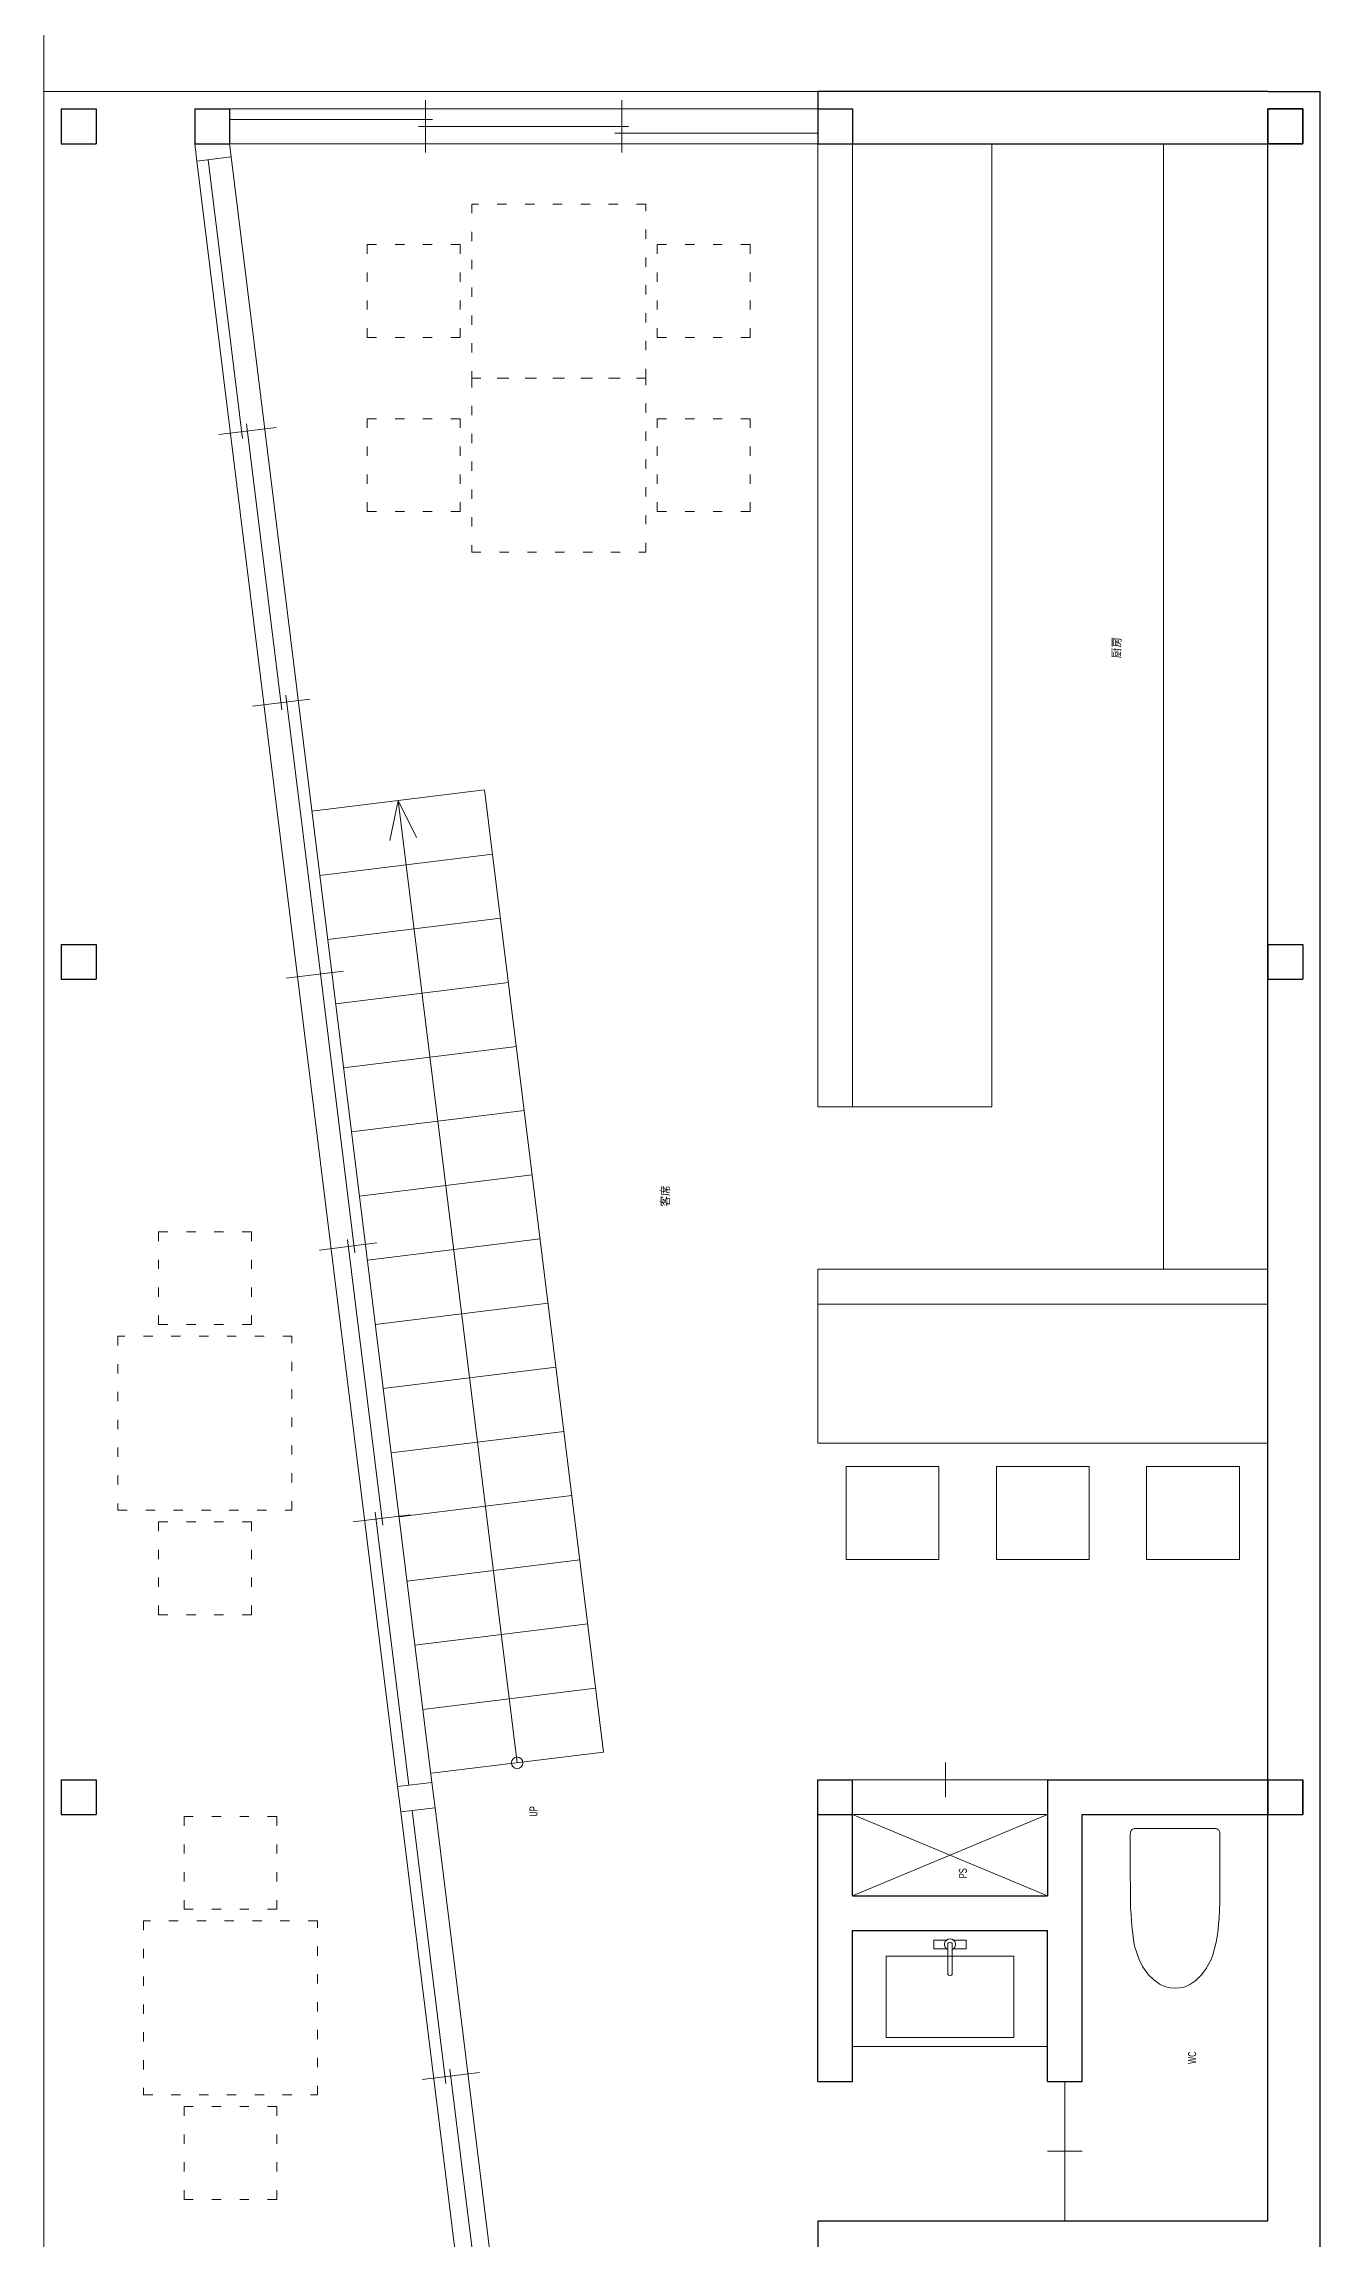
# Model space of a CAD drawing. Header units: millimetres. Extents: x -1049904 to -1048779, y -742436 to -740458.
# Drawn here: x -1049247.4 to -1049192.4, y -741521.8 to -741427.3 of the extents above; entities that cross this region are included whole.
import ezdxf

# ---------------------------------------------------------------- set-up
doc = ezdxf.new("R2010")
doc.units = ezdxf.units.MM
doc.linetypes.add('DOT', pattern=[1.6, 0.4, -0.8, 0.4])
for name, color, linetype, lineweight in [('013', 7, 'Continuous', 0), ('026', 7, 'Continuous', 0), ('みえがかり線', 3, 'Continuous', 15), ('割付線', 4, 'Continuous', 9), ('固定家具', 3, 'Continuous', 15), ('壁', 7, 'Continuous', 30), ('寸法線', 3, 'Continuous', 0), ('文字', 7, 'Continuous', 0), ('柱', 7, 'Continuous', 30), ('移動家具', 3, 'DOT', 15), ('開口部', 3, 'Continuous', 15)]:
    doc.layers.add(name, color=color, linetype=linetype, lineweight=lineweight)
doc.styles.add('ＭＳ Ｐゴシック', font='MS PGothic.ttf', dxfattribs={"width": 0.85})

msp = doc.modelspace()

# ---------------------------------------------------------------- linework, layer by layer
at = {"color": 250, "linetype": 'Continuous'}
msp.add_line((-1049198.653013, -741503.656666), (-1049198.653013, -741503.656693), dxfattribs=at)
at = {"layer": '013'}
for p, q in [((-1049247.403013, -742330.301532), (-1049247.403013, -741331.50972)), ((-1049214.053013, -741430.060717), (-1049239.403013, -741430.060717)), ((-1049239.403013, -741431.560717), (-1049214.053013, -741431.560717)), ((-1049239.333279, -741432.125321), (-1049230.681756, -741502.173165)), ((-1049240.810741, -741432.3078), (-1049232.159218, -741502.355644)), ((-1049223.37286, -741573.495193), (-1049232.024383, -741503.447349)), ((-1049221.895398, -741573.312714), (-1049230.546921, -741503.26487))]:
    msp.add_line(p, q, dxfattribs=at)
at = {"layer": '026', "color": 250, "linetype": 'Continuous'}
msp.add_line((-1049198.653013, -741503.656666), (-1049198.653013, -741503.656693), dxfattribs=at)
at = {"layer": 'みえがかり線'}
for p, q in [((-1049247.403013, -741429.310717), (-1049214.053013, -741429.310717)), ((-1049247.403013, -741576.310717), (-1049247.403013, -741429.310717)), ((-1049214.053013, -741431.560717), (-1049214.053013, -741473.060717)), ((-1049212.553013, -741431.560717), (-1049212.553013, -741473.060717)), ((-1049206.553013, -741431.560717), (-1049206.553013, -741473.060717)), ((-1049199.153013, -741480.060717), (-1049199.153013, -741431.560717)), ((-1049228.407299, -741459.402677), (-1049235.850741, -741460.322007)), ((-1049223.28532, -741500.873249), (-1049228.407299, -741459.402677)), ((-1049228.065835, -741462.16737), (-1049235.509277, -741463.0867)), ((-1049227.724371, -741464.932063), (-1049235.167814, -741465.851393)), ((-1049227.382908, -741467.696756), (-1049234.82635, -741468.616086)), ((-1049227.041444, -741470.461449), (-1049234.484886, -741471.380779)), ((-1049226.69998, -741473.226142), (-1049234.143422, -741474.145472)), ((-1049214.053013, -741473.060717), (-1049206.553013, -741473.060717)), ((-1049226.358516, -741475.990834), (-1049233.801958, -741476.910165)), ((-1049226.017052, -741478.755527), (-1049233.460494, -741479.674858)), ((-1049214.053013, -741480.060717), (-1049194.653013, -741480.060717)), ((-1049214.053013, -741480.060717), (-1049214.053013, -741481.560717)), ((-1049225.675588, -741481.52022), (-1049233.119031, -741482.439551)), ((-1049214.053013, -741481.560717), (-1049194.653013, -741481.560717)), ((-1049214.053013, -741481.560717), (-1049214.053013, -741487.560717)), ((-1049225.334125, -741484.284913), (-1049232.777567, -741485.204244)), ((-1049224.992661, -741487.049606), (-1049232.436103, -741487.968937)), ((-1049214.053013, -741487.560717), (-1049194.653013, -741487.560717)), ((-1049224.651197, -741489.814299), (-1049232.094639, -741490.733629)), ((-1049224.309733, -741492.578992), (-1049231.753175, -741493.498322)), ((-1049223.968269, -741495.343685), (-1049231.411711, -741496.263015)), ((-1049223.626805, -741498.108378), (-1049231.070248, -741499.027708)), ((-1049230.698738, -741501.779867), (-1049223.28532, -741500.873249))]:
    msp.add_line(p, q, dxfattribs=at)
at = {"layer": 'みえがかり線', "color": 7, "linetype": 'Continuous'}
msp.add_line((-1049212.553013, -741503.560717), (-1049204.153013, -741503.560717), dxfattribs=at)
at = {"layer": 'みえがかり線'}
for points in [[(-1049208.828013, -741492.560717), (-1049208.828013, -741488.560717), (-1049212.828013, -741488.560717), (-1049212.828013, -741492.560717)], [(-1049202.353013, -741492.560717), (-1049202.353013, -741488.560717), (-1049206.353013, -741488.560717), (-1049206.353013, -741492.560717)], [(-1049195.878013, -741492.560717), (-1049195.878013, -741488.560717), (-1049199.878013, -741488.560717), (-1049199.878013, -741492.560717)]]:
    msp.add_lwpolyline(points, close=True, dxfattribs=at)
at = {"layer": '割付線'}
for p, q in [((-1049232.12902, -741459.862342), (-1049232.500973, -741461.590492)), ((-1049227.007591, -741501.328461), (-1049232.12902, -741459.862342)), ((-1049232.12902, -741459.862342), (-1049231.347775, -741461.448062))]:
    msp.add_line(p, q, dxfattribs=at)
at = {"layer": '割付線', "color": 250, "linetype": 'Continuous'}
for p, q in [((-1049203.403013, -741515.060717), (-1049203.403013, -741521.060717)), ((-1049204.153013, -741518.060717), (-1049202.653013, -741518.060717))]:
    msp.add_line(p, q, dxfattribs=at)
at = {"layer": '固定家具', "color": 250, "linetype": 'Continuous'}
for p, q in [((-1049204.153013, -741503.560717), (-1049212.553013, -741507.060717)), ((-1049204.153013, -741507.060717), (-1049212.553013, -741503.560717))]:
    msp.add_line(p, q, dxfattribs=at)
at = {"layer": '固定家具'}
for p, q in [((-1049200.588513, -741505.375165), (-1049200.588439, -741504.953164)), ((-1049200.588438, -741504.953164), (-1049200.58836, -741504.952293)), ((-1049200.58836, -741504.952293), (-1049200.588132, -741504.95145)), ((-1049200.588132, -741504.95145), (-1049200.587761, -741504.950659)), ((-1049200.587761, -741504.950659), (-1049200.587259, -741504.949944)), ((-1049200.587259, -741504.949944), (-1049200.58664, -741504.949328)), ((-1049200.58664, -741504.949328), (-1049200.585923, -741504.948829)), ((-1049200.586065, -741504.41453), (-1049200.579059, -741504.331969)), ((-1049200.586065, -741504.943525), (-1049200.586065, -741504.41453)), ((-1049200.586003, -741504.944313), (-1049200.586065, -741504.943525)), ((-1049200.585791, -741504.945158), (-1049200.586003, -741504.944313)), ((-1049200.585923, -741504.948829), (-1049200.585131, -741504.948461)), ((-1049200.585436, -741504.945954), (-1049200.585791, -741504.945158)), ((-1049200.584949, -741504.946676), (-1049200.585436, -741504.945954)), ((-1049200.585131, -741504.948461), (-1049200.584286, -741504.948237)), ((-1049200.584343, -741504.947302), (-1049200.584949, -741504.946676)), ((-1049200.583638, -741504.947814), (-1049200.584343, -741504.947302)), ((-1049200.584286, -741504.948237), (-1049200.583416, -741504.948163)), ((-1049200.582854, -741504.948195), (-1049200.583638, -741504.947814)), ((-1049200.583416, -741504.948163), (-1049200.582854, -741504.948195)), ((-1049200.579059, -741504.331969), (-1049200.570909, -741504.297275)), ((-1049200.570909, -741504.297275), (-1049200.556858, -741504.264524)), ((-1049200.556858, -741504.264524), (-1049200.550579, -741504.253639)), ((-1049200.550579, -741504.253639), (-1049200.52959, -741504.225567)), ((-1049200.52959, -741504.225567), (-1049200.504046, -741504.201567)), ((-1049200.504046, -741504.201567), (-1049200.474722, -741504.182367)), ((-1049200.474722, -741504.182367), (-1049200.44251, -741504.168552)), ((-1049200.44251, -741504.168552), (-1049200.422008, -741504.162987)), ((-1049200.422006, -741504.162987), (-1049200.368059, -741504.156493)), ((-1049200.368059, -741504.156493), (-1049200.342831, -741504.156693)), ((-1049198.653013, -741504.156693), (-1049200.342829, -741504.156693)), ((-1049196.963196, -741504.156666), (-1049198.653013, -741504.156666)), ((-1049196.963195, -741504.156666), (-1049196.898142, -741504.160608)), ((-1049196.898142, -741504.160608), (-1049196.88402, -741504.162987)), ((-1049196.884017, -741504.162987), (-1049196.850528, -741504.173327)), ((-1049196.850528, -741504.173327), (-1049196.819342, -741504.189325)), ((-1049196.819342, -741504.189325), (-1049196.791408, -741504.210496)), ((-1049196.791408, -741504.210496), (-1049196.767575, -741504.236197)), ((-1049196.767575, -741504.236197), (-1049196.755446, -741504.253639)), ((-1049196.755446, -741504.253639), (-1049196.739411, -741504.285465)), ((-1049196.739411, -741504.285465), (-1049196.729145, -741504.319592)), ((-1049196.729145, -741504.319592), (-1049196.726967, -741504.331969)), ((-1049196.726988, -741504.331969), (-1049196.723413, -741504.396599)), ((-1049196.723371, -741504.396599), (-1049196.723371, -741504.83116)), ((-1049196.723371, -741504.83116), (-1049196.72312, -741505.391161)), ((-1049200.588514, -741505.505165), (-1049200.588442, -741505.50431)), ((-1049200.588514, -741505.940165), (-1049200.588514, -741505.505165)), ((-1049200.582906, -741506.177161), (-1049200.588514, -741505.940165)), ((-1049200.588492, -741505.375618), (-1049200.588512, -741505.375165)), ((-1049200.588338, -741505.376476), (-1049200.588492, -741505.375618)), ((-1049200.588442, -741505.50431), (-1049200.588222, -741505.503481)), ((-1049200.588037, -741505.377294), (-1049200.588338, -741505.376476)), ((-1049200.588222, -741505.503481), (-1049200.587862, -741505.502703)), ((-1049200.587598, -741505.378047), (-1049200.588037, -741505.377294)), ((-1049200.587862, -741505.502703), (-1049200.587373, -741505.501999)), ((-1049200.587036, -741505.378713), (-1049200.587598, -741505.378047)), ((-1049200.587373, -741505.501999), (-1049200.586768, -741505.50139)), ((-1049200.586366, -741505.379271), (-1049200.587036, -741505.378713)), ((-1049200.586768, -741505.50139), (-1049200.586351, -741505.501074)), ((-1049200.586339, -741505.494663), (-1049200.586383, -741505.501073)), ((-1049200.586305, -741505.494663), (-1049200.586257, -741505.379345)), ((-1049200.586278, -741505.381143), (-1049200.58626, -741505.385161)), ((-1049196.72312, -741506.104161), (-1049196.72312, -741505.391161)), ((-1049200.580699, -741506.717619), (-1049200.582906, -741506.177161)), ((-1049200.580699, -741506.717619), (-1049200.580388, -741506.743168)), ((-1049200.580254, -741507.020474), (-1049200.580319, -741506.743168)), ((-1049196.728481, -741507.354255), (-1049196.72312, -741506.597409)), ((-1049196.72312, -741506.597409), (-1049196.72312, -741506.104161)), ((-1049200.580137, -741507.119912), (-1049200.580254, -741507.020474)), ((-1049200.579276, -741507.218991), (-1049200.580137, -741507.119912)), ((-1049200.577726, -741507.31307), (-1049200.579276, -741507.218991)), ((-1049200.576299, -741507.376812), (-1049200.577726, -741507.31307)), ((-1049200.574852, -741507.454372), (-1049200.57677, -741507.454373)), ((-1049200.5728, -741507.570138), (-1049200.57677, -741507.454373)), ((-1049200.575367, -741507.412711), (-1049200.576299, -741507.376812)), ((-1049200.575367, -741507.412711), (-1049200.574889, -741507.430315)), ((-1049200.574889, -741507.430315), (-1049200.574658, -741507.442866)), ((-1049200.574664, -741507.452119), (-1049200.574854, -741507.454372)), ((-1049200.574697, -741507.442866), (-1049200.574701, -741507.452119)), ((-1049200.571372, -741507.606245), (-1049200.5728, -741507.570138)), ((-1049200.571406, -741507.610315), (-1049200.571366, -741507.606245)), ((-1049200.570297, -741507.619992), (-1049200.571406, -741507.610315)), ((-1049200.567526, -741507.62933), (-1049200.570297, -741507.619992)), ((-1049200.566302, -741507.663719), (-1049200.567531, -741507.62933)), ((-1049200.519225, -741508.353636), (-1049200.565158, -741507.663719)), ((-1049196.741585, -741507.682114), (-1049196.75833, -741508.003978)), ((-1049196.738619, -741507.629354), (-1049196.740543, -741507.682116)), ((-1049196.737658, -741507.627545), (-1049196.738498, -741507.629355)), ((-1049196.735983, -741507.622403), (-1049196.737658, -741507.627545)), ((-1049196.735225, -741507.617049), (-1049196.735983, -741507.622403)), ((-1049196.735335, -741507.592794), (-1049196.735245, -741507.617049)), ((-1049196.735313, -741507.592794), (-1049196.733569, -741507.529476)), ((-1049196.733569, -741507.529476), (-1049196.730808, -741507.432873)), ((-1049196.729153, -741507.370282), (-1049196.730808, -741507.432873)), ((-1049196.729115, -741507.370282), (-1049196.728481, -741507.354255)), ((-1049200.423943, -741509.057963), (-1049200.51953, -741508.353635)), ((-1049196.817675, -741508.635524), (-1049196.881893, -741509.057961)), ((-1049196.782622, -741508.310774), (-1049196.818075, -741508.635525)), ((-1049196.7583, -741508.003977), (-1049196.782708, -741508.310775)), ((-1049211.103013, -741513.160717), (-1049211.103013, -741509.660717)), ((-1049211.103013, -741509.660717), (-1049205.603013, -741509.660717)), ((-1049209.043013, -741509.350717), (-1049209.043013, -741508.970717)), ((-1049209.043013, -741508.970717), (-1049208.499642, -741508.970717)), ((-1049208.499642, -741509.350717), (-1049209.043013, -741509.350717)), ((-1049208.453013, -741509.160717), (-1049208.453013, -741510.405717)), ((-1049208.253013, -741510.405717), (-1049208.253013, -741509.160717)), ((-1049207.663013, -741508.970717), (-1049208.206384, -741508.970717)), ((-1049208.206384, -741509.350717), (-1049207.663013, -741509.350717)), ((-1049207.663013, -741509.350717), (-1049207.663013, -741508.970717)), ((-1049205.603013, -741509.660717), (-1049205.603013, -741513.160717)), ((-1049200.380914, -741509.272433), (-1049200.424453, -741509.057962)), ((-1049200.204844, -741509.800536), (-1049200.380914, -741509.272433)), ((-1049197.021065, -741509.596884), (-1049197.101182, -741509.800535)), ((-1049196.881573, -741509.057961), (-1049197.021065, -741509.596884)), ((-1049200.051361, -741510.104432), (-1049200.204903, -741509.800535)), ((-1049199.793343, -741510.464195), (-1049200.051361, -741510.104432)), ((-1049199.569652, -741510.687794), (-1049199.793386, -741510.464195)), ((-1049199.291025, -741510.885467), (-1049199.569652, -741510.687794)), ((-1049197.512639, -741510.464195), (-1049197.755841, -741510.704119)), ((-1049197.308708, -741510.19158), (-1049197.512683, -741510.464195)), ((-1049197.101123, -741509.800535), (-1049197.308708, -741510.19158)), ((-1049199.099636, -741510.971333), (-1049199.291062, -741510.885467)), ((-1049198.879609, -741511.028417), (-1049199.099636, -741510.971333)), ((-1049198.653014, -741511.046424), (-1049198.879609, -741511.028417)), ((-1049198.443765, -741511.031214), (-1049198.653011, -741511.046424)), ((-1049198.22299, -741510.9771), (-1049198.443765, -741511.031214)), ((-1049198.014964, -741510.885467), (-1049198.22299, -741510.9771)), ((-1049197.755841, -741510.704119), (-1049198.015, -741510.885467)), ((-1049205.603013, -741513.160717), (-1049211.103013, -741513.160717)), ((-1049212.553013, -741513.560717), (-1049204.153013, -741513.560717))]:
    msp.add_line(p, q, dxfattribs=at)
for centre, radius, start, end in [((-1049208.353013, -741509.160717), 0.24, 294.62431835, 245.37568165), ((-1049208.353013, -741509.160717), 0.1, 90, 180), ((-1049208.353013, -741509.160717), 0.1, 0, 90), ((-1049208.353013, -741510.405717), 0.1, 180, 270), ((-1049208.353013, -741510.405717), 0.1, 270, 0)]:
    msp.add_arc(centre, radius, start, end, dxfattribs=at)
at = {"layer": '壁'}
for p, q in [((-1049194.653013, -741429.310717), (-1049214.053013, -741429.310717)), ((-1049214.053013, -741429.310717), (-1049214.053013, -741430.060717)), ((-1049194.653013, -741429.310717), (-1049192.403013, -741429.310717)), ((-1049192.403013, -741576.310717), (-1049192.403013, -741429.310717)), ((-1049212.553013, -741431.560717), (-1049194.653013, -741431.560717)), ((-1049194.653013, -741502.060717), (-1049194.653013, -741431.560717)), ((-1049214.053013, -741515.060717), (-1049214.053013, -741502.060717)), ((-1049212.553013, -741507.060717), (-1049212.553013, -741502.060717)), ((-1049204.153013, -741502.060717), (-1049204.153013, -741507.060717)), ((-1049204.153013, -741502.060717), (-1049202.653013, -741502.060717)), ((-1049202.653013, -741502.060717), (-1049194.653013, -741502.060717)), ((-1049202.653013, -741503.560717), (-1049194.653013, -741503.560717)), ((-1049202.653013, -741515.060717), (-1049202.653013, -741503.560717)), ((-1049194.653013, -741521.060717), (-1049194.653013, -741503.560717)), ((-1049212.553013, -741507.060717), (-1049204.153013, -741507.060717)), ((-1049212.553013, -741508.560717), (-1049204.153013, -741508.560717)), ((-1049212.553013, -741515.060717), (-1049212.553013, -741508.560717)), ((-1049204.153013, -741515.060717), (-1049204.153013, -741508.560717)), ((-1049214.053013, -741515.060717), (-1049212.553013, -741515.060717)), ((-1049204.153013, -741515.060717), (-1049202.653013, -741515.060717)), ((-1049214.053013, -741521.060717), (-1049194.653013, -741521.060717)), ((-1049214.053013, -741521.060717), (-1049214.053013, -741529.060717))]:
    msp.add_line(p, q, dxfattribs=at)
at = {"layer": '寸法線'}
msp.add_circle((-1049227.007591, -741501.328461), 0.25, dxfattribs=at)
at = {"layer": '柱'}
for p, q in [((-1049246.653013, -741430.060717), (-1049245.153013, -741430.060717)), ((-1049246.653013, -741430.060717), (-1049246.653013, -741431.560717)), ((-1049245.153013, -741430.060717), (-1049245.153013, -741431.560717)), ((-1049240.903013, -741430.060717), (-1049239.403013, -741430.060717)), ((-1049240.903013, -741430.060717), (-1049240.903013, -741431.560717)), ((-1049239.403013, -741430.060717), (-1049239.403013, -741431.560717)), ((-1049214.053013, -741430.060717), (-1049212.553013, -741430.060717)), ((-1049214.053013, -741430.060717), (-1049214.053013, -741431.560717)), ((-1049212.553013, -741430.060717), (-1049212.553013, -741431.560717)), ((-1049194.653013, -741430.060717), (-1049193.153013, -741430.060717)), ((-1049194.653013, -741430.060717), (-1049194.653013, -741431.560717)), ((-1049193.153013, -741430.060717), (-1049194.653013, -741430.060717)), ((-1049194.653013, -741431.560717), (-1049194.653013, -741430.060717)), ((-1049193.153013, -741430.060717), (-1049193.153013, -741431.560717)), ((-1049193.153013, -741431.560717), (-1049193.153013, -741430.060717)), ((-1049246.653013, -741431.560717), (-1049245.153013, -741431.560717)), ((-1049240.903013, -741431.560717), (-1049239.403013, -741431.560717)), ((-1049214.053013, -741431.560717), (-1049212.553013, -741431.560717)), ((-1049194.653013, -741431.560717), (-1049193.153013, -741431.560717)), ((-1049193.153013, -741431.560717), (-1049194.653013, -741431.560717)), ((-1049246.653013, -741466.060717), (-1049245.153013, -741466.060717)), ((-1049246.653013, -741466.060717), (-1049246.653013, -741467.560717)), ((-1049245.153013, -741466.060717), (-1049245.153013, -741467.560717)), ((-1049194.653013, -741466.060717), (-1049193.153013, -741466.060717)), ((-1049194.653013, -741466.060717), (-1049194.653013, -741467.560717)), ((-1049193.153013, -741466.060717), (-1049193.153013, -741467.560717)), ((-1049246.653013, -741467.560717), (-1049245.153013, -741467.560717)), ((-1049194.653013, -741467.560717), (-1049193.153013, -741467.560717)), ((-1049246.653013, -741502.060717), (-1049245.153013, -741502.060717)), ((-1049246.653013, -741502.060717), (-1049246.653013, -741503.560717)), ((-1049245.153013, -741502.060717), (-1049245.153013, -741503.560717)), ((-1049214.053013, -741503.560717), (-1049214.053013, -741502.060717)), ((-1049214.053013, -741502.060717), (-1049212.553013, -741502.060717)), ((-1049214.053013, -741502.060717), (-1049212.553013, -741502.060717)), ((-1049212.553013, -741503.560717), (-1049212.553013, -741502.060717)), ((-1049194.653013, -741502.060717), (-1049193.153013, -741502.060717)), ((-1049194.653013, -741502.060717), (-1049194.653013, -741503.560717)), ((-1049194.653013, -741503.560717), (-1049194.653013, -741502.060717)), ((-1049194.653013, -741502.060717), (-1049193.153013, -741502.060717)), ((-1049193.153013, -741502.060717), (-1049193.153013, -741503.560717)), ((-1049193.153013, -741503.560717), (-1049193.153013, -741502.060717)), ((-1049246.653013, -741503.560717), (-1049245.153013, -741503.560717)), ((-1049214.053013, -741503.560717), (-1049212.553013, -741503.560717)), ((-1049194.653013, -741503.560717), (-1049193.153013, -741503.560717)), ((-1049194.653013, -741503.560717), (-1049193.153013, -741503.560717))]:
    msp.add_line(p, q, dxfattribs=at)
at = {"layer": '移動家具'}
for points in [[(-1049228.966475, -741434.157785), (-1049228.966475, -741441.657785), (-1049221.466475, -741441.657785), (-1049221.466475, -741434.157785)], [(-1049233.466475, -741435.907785), (-1049233.466475, -741439.907785), (-1049229.466475, -741439.907785), (-1049229.466475, -741435.907785)], [(-1049220.966475, -741435.907785), (-1049220.966475, -741439.907785), (-1049216.966475, -741439.907785), (-1049216.966475, -741435.907785)], [(-1049228.966475, -741441.657785), (-1049228.966475, -741449.157785), (-1049221.466475, -741449.157785), (-1049221.466475, -741441.657785)], [(-1049233.466475, -741443.407785), (-1049233.466475, -741447.407785), (-1049229.466475, -741447.407785), (-1049229.466475, -741443.407785)], [(-1049220.966475, -741443.407785), (-1049220.966475, -741447.407785), (-1049216.966475, -741447.407785), (-1049216.966475, -741443.407785)], [(-1049238.461107, -741478.448042), (-1049242.461107, -741478.448042), (-1049242.461107, -741482.448042), (-1049238.461107, -741482.448042)], [(-1049236.711107, -741482.948042), (-1049244.211107, -741482.948042), (-1049244.211107, -741490.448042), (-1049236.711107, -741490.448042)], [(-1049238.461107, -741490.948042), (-1049242.461107, -741490.948042), (-1049242.461107, -741494.948042), (-1049238.461107, -741494.948042)], [(-1049237.36336, -741503.641886), (-1049241.36336, -741503.641886), (-1049241.36336, -741507.641886), (-1049237.36336, -741507.641886)], [(-1049235.61336, -741508.141886), (-1049243.11336, -741508.141886), (-1049243.11336, -741515.641886), (-1049235.61336, -741515.641886)], [(-1049237.36336, -741516.141886), (-1049241.36336, -741516.141886), (-1049241.36336, -741520.141886), (-1049237.36336, -741520.141886)]]:
    msp.add_lwpolyline(points, close=True, dxfattribs=at)
at = {"layer": '開口部'}
for p, q in [((-1049230.953013, -741429.685717), (-1049230.953013, -741431.935717)), ((-1049222.503013, -741429.685717), (-1049222.503013, -741431.935717)), ((-1049239.403013, -741430.510717), (-1049230.653013, -741430.510717)), ((-1049231.253013, -741430.810717), (-1049222.203013, -741430.810717)), ((-1049222.803013, -741431.110717), (-1049214.053013, -741431.110717)), ((-1049240.810741, -741432.3078), (-1049240.903013, -741431.560717)), ((-1049240.810741, -741432.3078), (-1049239.333279, -741432.125321)), ((-1049239.333279, -741432.125321), (-1049239.403013, -741431.560717)), ((-1049240.320902, -741432.247301), (-1049238.837103, -741444.261017)), ((-1049239.862586, -741444.085393), (-1049237.392664, -741443.780336)), ((-1049238.664498, -741443.63514), (-1049237.141862, -741455.946338)), ((-1049238.413596, -741455.801128), (-1049235.943675, -741455.496071)), ((-1049236.969357, -741455.320473), (-1049235.483539, -741467.333985)), ((-1049236.966564, -741467.517152), (-1049234.496643, -741467.212095)), ((-1049235.483589, -741467.333991), (-1049233.999784, -741479.347753)), ((-1049235.519532, -741479.233176), (-1049233.049611, -741478.928119)), ((-1049234.323409, -741478.783164), (-1049232.800773, -741491.094362)), ((-1049234.07447, -741490.949396), (-1049231.604549, -741490.644339)), ((-1049231.668984, -741502.295147), (-1049233.124518, -741490.529787)), ((-1049230.684397, -741502.173491), (-1049232.159218, -741502.355644)), ((-1049230.546144, -741503.264774), (-1049230.684397, -741502.173491)), ((-1049212.553013, -741502.060717), (-1049204.153013, -741502.060717)), ((-1049208.553013, -741502.810717), (-1049208.553013, -741501.310717)), ((-1049232.024383, -741503.447349), (-1049232.159218, -741502.355644)), ((-1049230.546144, -741503.264774), (-1049232.024383, -741503.447349)), ((-1049231.534161, -741503.386752), (-1049230.083372, -741515.152698)), ((-1049231.106872, -741514.976827), (-1049228.63695, -741514.67177)), ((-1049228.388212, -741526.838027), (-1049229.90672, -741514.526319))]:
    msp.add_line(p, q, dxfattribs=at)

# ---------------------------------------------------------------- texts
at = {"layer": '文字', "style": 'ＭＳ Ｐゴシック'}
for s, width, p in [('厨房', 0.973881, (-1049201.002148, -741453.730087)), ('客席', 0.973881, (-1049220.455515, -741477.360994)), ('UP', 0.713895, (-1049226.132963, -741503.650291)), ('PS', 0.736872, (-1049207.625869, -741506.310717)), ('WC', 0.638454, (-1049197.74667, -741514.303499))]:
    msp.add_text(s, height=0.3448276, rotation=90, dxfattribs=dict(at, width=width)).set_placement(p)

doc.saveas('drawing.dxf')
